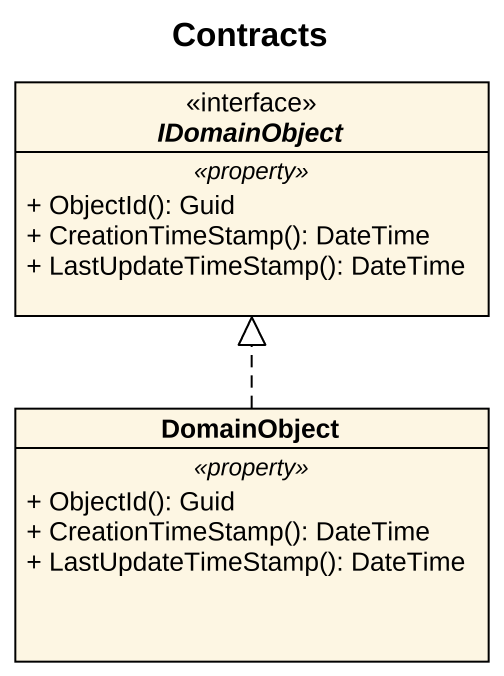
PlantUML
@startuml
title Contracts
hide circle
hide empty members
skinparam classAttributeIconSize 0
interface IDomainObject <<interface>> {
  .. <<property>> ..
  + ObjectId(): Guid
  + CreationTimeStamp(): DateTime
  + LastUpdateTimeStamp(): DateTime
}
class DomainObject {
  .. <<property>> ..
  + ObjectId(): Guid
  + CreationTimeStamp(): DateTime
  + LastUpdateTimeStamp(): DateTime
}
DomainObject .up.|> IDomainObject
@enduml
